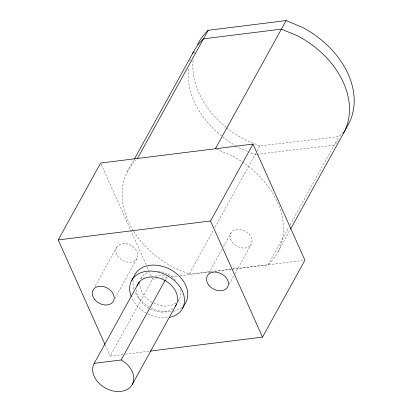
<?xml version="1.0" encoding="UTF-8"?>
<svg xmlns="http://www.w3.org/2000/svg" width="412" height="412" viewBox="0 0 412 412"><rect width="100%" height="100%" fill="white"/><g stroke="black" fill="none" stroke-linecap="round" stroke-linejoin="round"><path stroke-width="0.31" stroke-dasharray="2.06 1.54" d="M127.437 171.624L133.946 159.83M94.981 286.577L116.694 247.226M114.907 298.489L136.933 258.576A11.603 8.585 28.9 0 0 125.428 243.6A11.603 8.585 28.9 0 0 118.079 256.527A11.603 8.585 28.9 0 0 136.933 258.576M140.77 279.001L141.388 277.879L144.519 277.487M122.92 354.469L110.169 356.056L152.605 279.161L149.458 272.121M165.526 279.588L167.076 276.776M167.385 276.215L168.317 274.526L167.066 274.686M133.689 231.281A85.325 63.124 28.9 0 0 173.952 267.779L189.185 274.057L213.663 229.69M214.904 227.445L256.666 151.765M256.959 151.235L259.905 145.894L338.844 136.63A85.325 63.124 28.9 0 0 342.856 132.448M178.097 301.409L179.333 299.163M208.915 272.929L221.944 249.322M223.495 246.51L230.941 233.017M229.154 284.28L234.428 274.727M234.737 274.16L251.181 244.373A11.603 8.585 28.9 0 0 239.676 229.391A11.603 8.585 28.9 0 0 232.327 242.318A11.603 8.585 28.9 0 0 251.181 244.373M189.185 274.057L268.119 264.792L288.884 227.167M290.125 224.921L338.844 136.63M278.157 251.619L290.239 229.716M155.164 276.164L164.558 274.995M152.605 279.161L157.065 278.605M161.53 278.048L168.539 277.178M171.088 276.859L177.464 276.066M180.013 275.752L211.881 271.786M215.064 271.39L232.275 269.252M232.914 269.17L303.659 260.374M125.469 354.155L149.051 351.22M256.465 154.289L255.193 154.438L249.919 152.265M257.103 154.212L334.132 145.173A85.325 63.124 28.9 0 0 338.556 140.502M259.905 145.894L244.677 139.617A85.325 63.124 28.9 0 1 226.636 127.746M247.576 151.302L239.959 148.16A85.325 63.124 28.9 0 1 237.183 146.641M216.537 149.242L231.642 155.463A85.325 63.124 28.9 0 1 242.029 161.7M101.182 164.203L146.832 266.255M147.094 266.842L149.196 271.534M105.189 344.911L110.169 356.056M181.61 307.419A29.005 21.46 28.9 0 1 172.056 311.549M170.753 311.745A29.005 21.46 28.9 0 1 149.757 307.177M149.211 306.863A29.005 21.46 28.9 0 1 134.971 291.675M134.029 289.234A29.005 21.46 28.9 0 1 133.179 279.64M180.559 289.6A21.754 16.094 28.9 0 1 178.329 300.662M176.151 302.81A21.754 16.094 28.9 0 1 154.088 303.381M151.863 302.197A21.754 16.094 28.9 0 1 139.889 282.467M140.847 278.95A21.754 16.094 28.9 0 1 149 271.899M158.352 271.153A21.754 16.094 28.9 0 1 176.372 281.257M167.452 317.724A29.005 21.46 28.9 0 1 147.563 313.753M146.456 313.156A29.005 21.46 28.9 0 1 131.675 297.66M172.849 308.794A21.754 16.094 28.9 0 1 148.758 308.294A21.754 16.094 28.9 0 1 136.676 287.844M133.349 230.741A85.325 63.124 28.9 0 1 136.078 159.789M242.56 162.055A85.325 63.124 28.9 0 1 268.119 264.792M236.627 146.322A85.325 63.124 28.9 0 1 222.902 137.067M221.44 135.898A85.325 63.124 28.9 0 1 188.547 67.903M189.793 61.543A85.325 63.124 28.9 0 1 190.72 58.453M226.152 127.354A85.325 63.124 28.9 0 1 193.264 59.359M194.346 53.627A85.325 63.124 28.9 0 1 194.855 51.752"/><path stroke-width="0.62" d="M104.926 344.324L58.226 239.928L100.657 163.028L252.989 144.087L304.932 260.214L262.501 337.114L150.323 351.06M134.255 159.269L193.444 52.005M137.469 158.45L208.194 30.287L286.098 20.6L302.367 27.3A85.325 63.124 28.9 0 1 348.876 123.456L290.553 229.154M131.763 280.309L135.064 274.33A29.005 21.46 28.9 0 1 170.97 269.865A29.005 21.46 28.9 0 1 185.663 302.712L182.362 308.691M176.542 304.221L132.185 384.602A21.754 16.094 28.9 0 1 105.261 387.955A21.754 16.094 28.9 0 1 94.24 363.317L139.215 281.813M215.378 148.763L286.098 20.6M132.185 384.602A21.754 16.094 28.9 0 0 121.169 359.97L165.212 280.15M262.501 337.114L210.553 220.981L252.989 144.087M58.226 239.928L210.553 220.981M94.24 363.317L121.169 359.97M131.165 296.444A29.005 21.46 28.9 0 1 146.893 271.251A29.005 21.46 28.9 0 1 182.073 290.537A29.005 21.46 28.9 0 1 169.404 317.41M137.114 286.062A21.754 16.094 28.9 0 1 164.295 280.119A21.754 16.094 28.9 0 1 175.388 306.157M192.615 53.704A85.325 63.124 28.9 0 1 203.482 38.831L281.386 29.144L297.649 35.844A85.325 63.124 28.9 0 1 343.572 133.112M197.6 44.589A85.325 63.124 28.9 0 1 208.194 30.287M94.502 299.246A11.603 8.585 28.9 0 0 113.357 301.301A11.603 8.585 28.9 0 0 101.852 286.325A11.603 8.585 28.9 0 0 94.502 299.246M208.75 285.042A11.603 8.585 28.9 0 0 227.604 287.092A11.603 8.585 28.9 0 0 216.099 272.116A11.603 8.585 28.9 0 0 208.75 285.042"/></g></svg>
